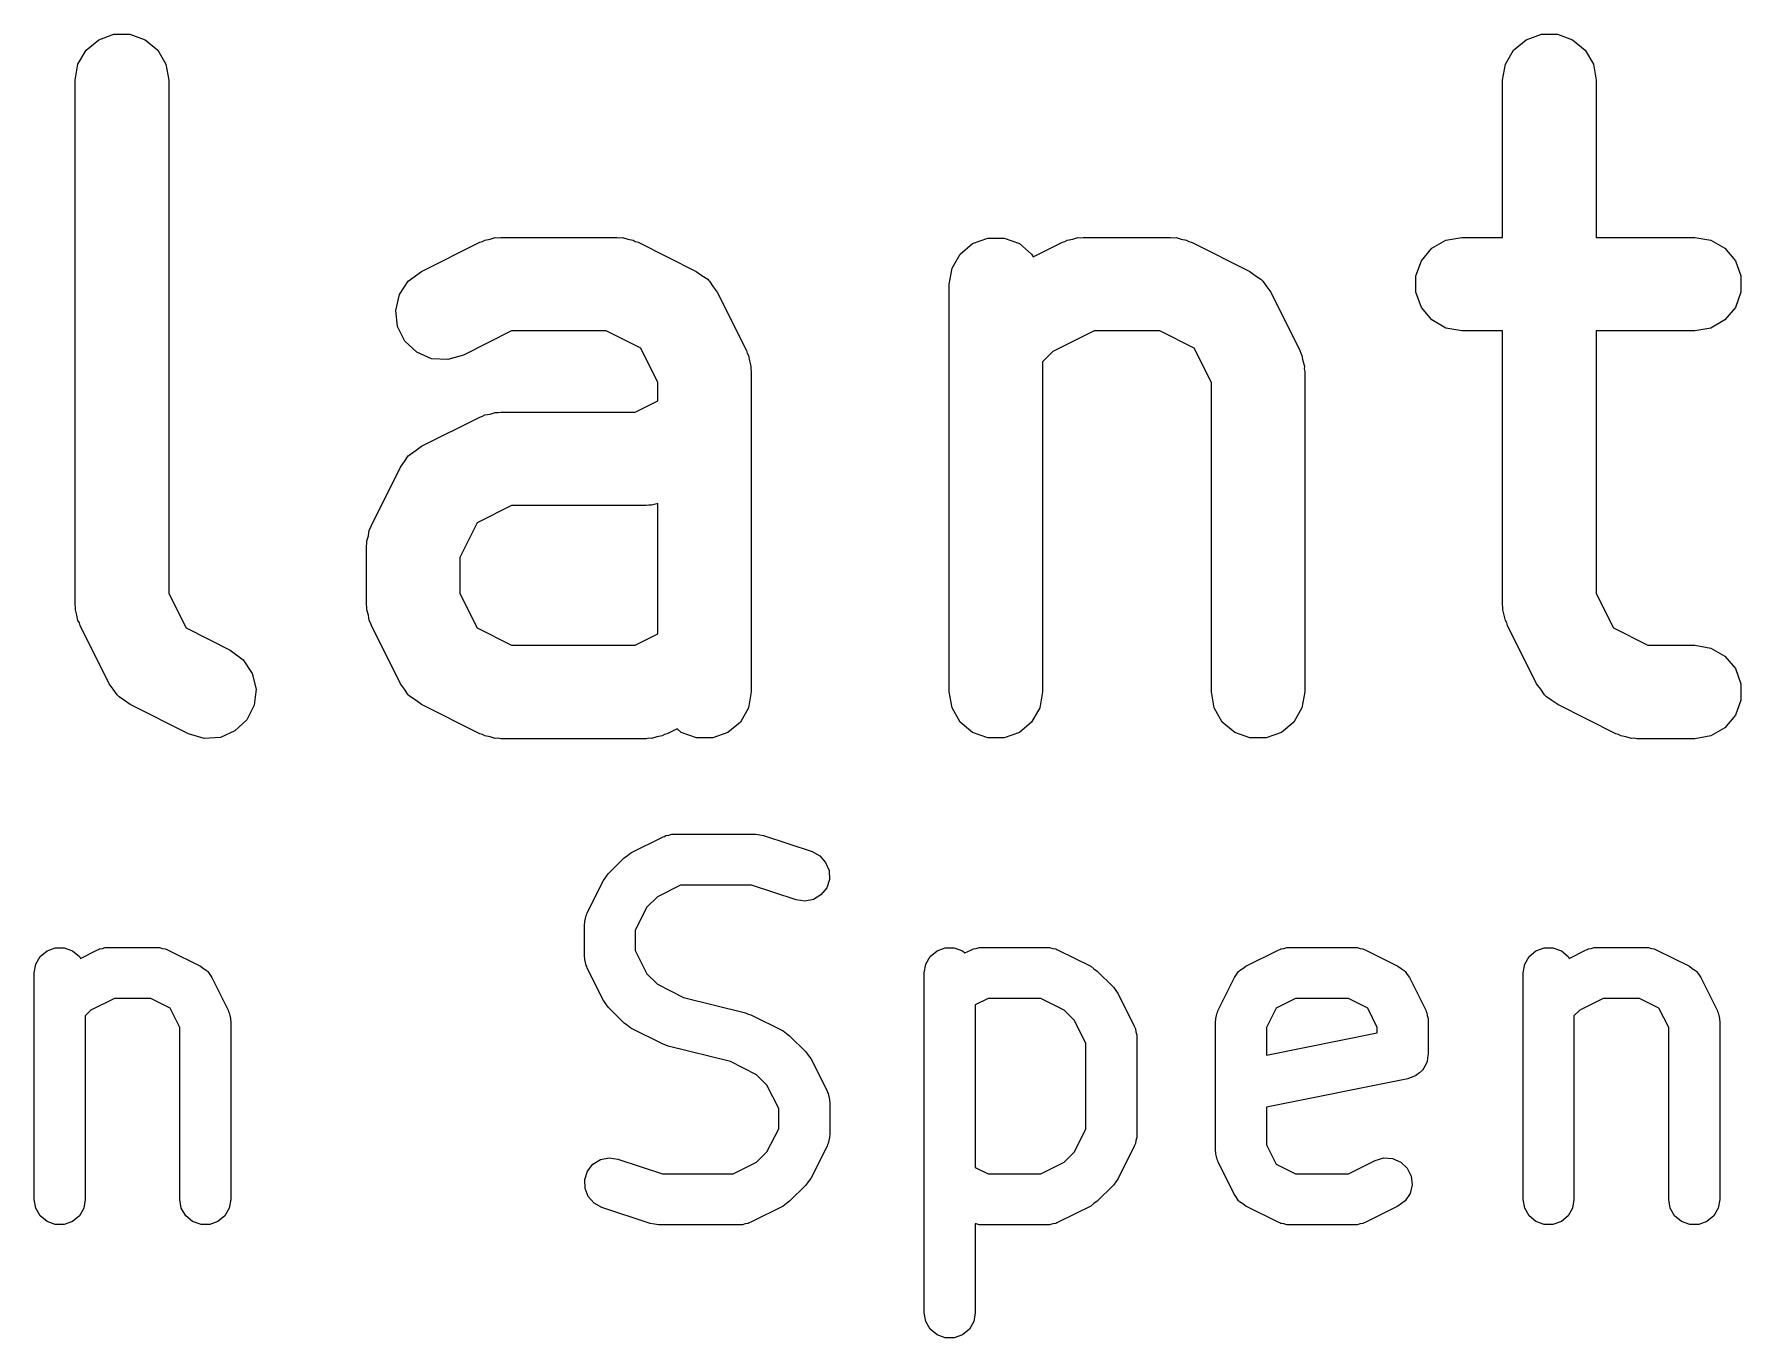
# Model space of a CAD drawing. Extents: x 142.1 to 238.7, y -137.2 to -60.7.
# Drawn here: x 161.59 to 166.62, y -99.69 to -95.86 of the extents above; entities that cross this region are included whole.
import ezdxf

# ---------------------------------------------------------------- set-up
doc = ezdxf.new("R2010")
doc.units = 0
doc.header["$MEASUREMENT"] = 0
doc.layers.add('BLACK', color=7, linetype='CONTINUOUS')

msp = doc.modelspace()

# ---------------------------------------------------------------- linework, layer by layer
at = {"layer": 'Black'}
for p, q in [((161.783, -95.8752), (161.828, -95.8589)), ((161.828, -95.8589), (161.875, -95.8589)), ((161.875, -95.8589), (161.92, -95.8752)), ((165.983, -95.8752), (166.028, -95.8589)), ((166.028, -95.8589), (166.075, -95.8589)), ((166.075, -95.8589), (166.12, -95.8752)), ((161.722, -95.9473), (161.746, -95.9059)), ((161.746, -95.9059), (161.783, -95.8752)), ((161.92, -95.8752), (161.957, -95.9059)), ((161.957, -95.9059), (161.981, -95.9473)), ((165.922, -95.9473), (165.946, -95.9059)), ((165.946, -95.9059), (165.983, -95.8752)), ((166.12, -95.8752), (166.157, -95.9059)), ((166.157, -95.9059), (166.181, -95.9473)), ((161.714, -95.9943), (161.722, -95.9473)), ((161.981, -95.9473), (161.989, -95.9943)), ((165.914, -95.9943), (165.922, -95.9473)), ((166.181, -95.9473), (166.189, -95.9943)), ((161.714, -97.5371), (161.714, -95.9943)), ((161.989, -95.9943), (161.989, -97.5047)), ((165.914, -96.4568), (165.914, -95.9943)), ((166.189, -95.9943), (166.189, -96.4568)), ((162.733, -96.557), (162.904, -96.4713)), ((162.904, -96.4713), (162.912, -96.469)), ((162.912, -96.469), (162.919, -96.4651)), ((162.919, -96.4651), (162.935, -96.4623)), ((162.935, -96.4623), (162.95, -96.4577)), ((162.95, -96.4577), (162.958, -96.4582)), ((162.958, -96.4582), (162.966, -96.4568)), ((162.966, -96.4568), (163.309, -96.4568)), ((163.309, -96.4568), (163.316, -96.4582)), ((163.316, -96.4582), (163.324, -96.4577)), ((163.324, -96.4577), (163.34, -96.4623)), ((163.34, -96.4623), (163.356, -96.4651)), ((163.356, -96.4651), (163.362, -96.469)), ((163.362, -96.469), (163.37, -96.4713)), ((163.37, -96.4713), (163.541, -96.557)), ((164.354, -96.4752), (164.399, -96.4589)), ((164.399, -96.4589), (164.447, -96.4589)), ((164.447, -96.4589), (164.492, -96.4752)), ((164.533, -96.5141), (164.619, -96.4713)), ((164.619, -96.4713), (164.626, -96.469)), ((164.626, -96.469), (164.633, -96.4651)), ((164.633, -96.4651), (164.649, -96.4623)), ((164.649, -96.4623), (164.664, -96.4577)), ((164.664, -96.4577), (164.672, -96.4582)), ((164.672, -96.4582), (164.68, -96.4568)), ((164.68, -96.4568), (164.937, -96.4568)), ((164.937, -96.4568), (164.945, -96.4582)), ((164.945, -96.4582), (164.953, -96.4577)), ((164.953, -96.4577), (164.968, -96.4623)), ((164.968, -96.4623), (164.984, -96.4651)), ((164.984, -96.4651), (164.991, -96.469)), ((164.991, -96.469), (164.999, -96.4713)), ((164.999, -96.4713), (165.17, -96.557)), ((165.706, -96.489), (165.747, -96.4651)), ((165.747, -96.4651), (165.794, -96.4568)), ((165.794, -96.4568), (165.914, -96.4568)), ((166.189, -96.4568), (166.48, -96.4568)), ((166.48, -96.4568), (166.527, -96.4651)), ((166.527, -96.4651), (166.568, -96.489)), ((164.294, -96.5473), (164.318, -96.5059)), ((164.318, -96.5059), (164.354, -96.4752)), ((164.492, -96.4752), (164.528, -96.5059)), ((164.528, -96.5059), (164.533, -96.5141)), ((165.675, -96.5255), (165.706, -96.489)), ((166.568, -96.489), (166.599, -96.5255)), ((162.694, -96.5855), (162.733, -96.557)), ((163.541, -96.557), (163.558, -96.569)), ((163.558, -96.569), (163.575, -96.5802)), ((164.285, -96.5943), (164.294, -96.5473)), ((165.17, -96.557), (165.186, -96.569)), ((165.186, -96.569), (165.203, -96.5802)), ((165.659, -96.5704), (165.675, -96.5255)), ((165.659, -96.6182), (165.659, -96.5704)), ((166.599, -96.5255), (166.615, -96.5704)), ((166.615, -96.5704), (166.615, -96.6182)), ((162.668, -96.6253), (162.694, -96.5855)), ((163.575, -96.5802), (163.577, -96.5832)), ((163.577, -96.5832), (163.58, -96.5855)), ((163.58, -96.5855), (163.591, -96.6023)), ((163.591, -96.6023), (163.603, -96.6185)), ((163.603, -96.6185), (163.689, -96.7899)), ((164.285, -97.7943), (164.285, -96.5943)), ((165.203, -96.5802), (165.205, -96.5832)), ((165.205, -96.5832), (165.208, -96.5855)), ((165.208, -96.5855), (165.22, -96.6023)), ((165.22, -96.6023), (165.232, -96.6185)), ((165.232, -96.6185), (165.317, -96.7899)), ((165.675, -96.663), (165.659, -96.6182)), ((166.615, -96.6182), (166.599, -96.663)), ((162.657, -96.6718), (162.668, -96.6253)), ((162.662, -96.7192), (162.657, -96.6718)), ((165.706, -96.6996), (165.675, -96.663)), ((166.599, -96.663), (166.568, -96.6996)), ((162.684, -96.7619), (162.662, -96.7192)), ((165.747, -96.7235), (165.706, -96.6996)), ((165.794, -96.7318), (165.747, -96.7235)), ((166.527, -96.7235), (166.48, -96.7318)), ((166.568, -96.6996), (166.527, -96.7235)), ((162.719, -96.7947), (162.684, -96.7619)), ((162.998, -96.7318), (162.856, -96.803)), ((163.276, -96.7318), (162.998, -96.7318)), ((163.378, -96.7825), (163.276, -96.7318)), ((164.712, -96.7318), (164.59, -96.793)), ((164.905, -96.7318), (164.712, -96.7318)), ((165.006, -96.7825), (164.905, -96.7318)), ((165.914, -96.7318), (165.794, -96.7318)), ((165.914, -97.5371), (165.914, -96.7318)), ((166.48, -96.7318), (166.189, -96.7318)), ((166.189, -96.7318), (166.189, -97.5047)), ((162.762, -96.8137), (162.719, -96.7947)), ((162.81, -96.8166), (162.762, -96.8137)), ((162.856, -96.803), (162.81, -96.8166)), ((163.428, -96.8839), (163.378, -96.7825)), ((163.689, -96.7899), (163.691, -96.7975)), ((163.691, -96.7975), (163.695, -96.8044)), ((163.695, -96.8044), (163.698, -96.8203)), ((163.698, -96.8203), (163.702, -96.8357)), ((164.59, -96.793), (164.56, -96.8227)), ((164.56, -96.8227), (164.56, -97.7943)), ((165.057, -96.8839), (165.006, -96.7825)), ((165.317, -96.7899), (165.32, -96.7975)), ((165.32, -96.7975), (165.323, -96.8044)), ((165.323, -96.8044), (165.326, -96.8203)), ((165.326, -96.8203), (165.331, -96.8357)), ((163.702, -96.8357), (163.702, -96.8436)), ((163.702, -96.8436), (163.703, -96.8514)), ((163.703, -96.8514), (163.703, -97.7943)), ((165.331, -96.8357), (165.33, -96.8436)), ((165.33, -96.8436), (165.332, -96.8514)), ((165.332, -96.8514), (165.332, -97.7943)), ((163.428, -96.9379), (163.428, -96.8839)), ((165.057, -97.7943), (165.057, -96.8839)), ((162.935, -96.9766), (162.95, -96.972)), ((162.95, -96.972), (162.958, -96.9724)), ((162.958, -96.9724), (162.966, -96.9711)), ((162.966, -96.9711), (163.362, -96.9711)), ((163.362, -96.9711), (163.428, -96.9379)), ((162.733, -97.0713), (162.904, -96.9856)), ((162.904, -96.9856), (162.912, -96.9833)), ((162.912, -96.9833), (162.919, -96.9794)), ((162.919, -96.9794), (162.935, -96.9766)), ((162.717, -97.0833), (162.733, -97.0713)), ((162.671, -97.1328), (162.683, -97.1166)), ((162.683, -97.1166), (162.694, -97.0998)), ((162.694, -97.0998), (162.697, -97.0975)), ((162.697, -97.0975), (162.7, -97.0944)), ((162.7, -97.0944), (162.717, -97.0833)), ((162.586, -97.3042), (162.671, -97.1328)), ((162.998, -97.2461), (162.897, -97.2968)), ((163.394, -97.2461), (162.998, -97.2461)), ((163.402, -97.2447), (163.394, -97.2461)), ((163.41, -97.2452), (163.402, -97.2447)), ((163.425, -97.2406), (163.41, -97.2452)), ((163.428, -97.2401), (163.425, -97.2406)), ((163.428, -97.6236), (163.428, -97.2401)), ((162.577, -97.3345), (162.579, -97.3187)), ((162.579, -97.3187), (162.583, -97.3118)), ((162.583, -97.3118), (162.586, -97.3042)), ((162.897, -97.2968), (162.846, -97.3982)), ((162.571, -97.3657), (162.572, -97.3579)), ((162.571, -97.5371), (162.571, -97.3657)), ((162.572, -97.35), (162.577, -97.3345)), ((162.572, -97.3579), (162.572, -97.35)), ((162.846, -97.3982), (162.846, -97.5047)), ((161.989, -97.5047), (162.04, -97.6061)), ((162.846, -97.5047), (162.897, -97.6061)), ((166.189, -97.5047), (166.24, -97.6061)), ((161.715, -97.5449), (161.714, -97.5371)), ((161.715, -97.5529), (161.715, -97.5449)), ((161.719, -97.5683), (161.715, -97.5529)), ((161.722, -97.5842), (161.719, -97.5683)), ((162.572, -97.5449), (162.571, -97.5371)), ((162.572, -97.5529), (162.572, -97.5449)), ((162.577, -97.5683), (162.572, -97.5529)), ((162.579, -97.5842), (162.577, -97.5683)), ((165.915, -97.5449), (165.914, -97.5371)), ((165.915, -97.5529), (165.915, -97.5449)), ((165.919, -97.5683), (165.915, -97.5529)), ((165.922, -97.5842), (165.919, -97.5683)), ((161.726, -97.591), (161.722, -97.5842)), ((161.728, -97.5986), (161.726, -97.591)), ((161.814, -97.7701), (161.728, -97.5986)), ((162.04, -97.6061), (162.17, -97.6713)), ((162.583, -97.591), (162.579, -97.5842)), ((162.586, -97.5986), (162.583, -97.591)), ((162.671, -97.7701), (162.586, -97.5986)), ((162.897, -97.6061), (162.998, -97.6568)), ((163.362, -97.6568), (163.428, -97.6236)), ((165.926, -97.591), (165.922, -97.5842)), ((165.928, -97.5986), (165.926, -97.591)), ((166.014, -97.7701), (165.928, -97.5986)), ((166.24, -97.6061), (166.341, -97.6568)), ((162.17, -97.6713), (162.208, -97.6998)), ((162.998, -97.6568), (163.362, -97.6568)), ((166.341, -97.6568), (166.48, -97.6568)), ((166.48, -97.6568), (166.527, -97.6651)), ((166.527, -97.6651), (166.568, -97.689)), ((162.208, -97.6998), (162.235, -97.7396)), ((166.568, -97.689), (166.599, -97.7255)), ((166.599, -97.7255), (166.615, -97.7704)), ((161.826, -97.7863), (161.814, -97.7701)), ((162.235, -97.7396), (162.246, -97.786)), ((162.683, -97.7863), (162.671, -97.7701)), ((166.026, -97.7863), (166.014, -97.7701)), ((166.615, -97.7704), (166.615, -97.8182)), ((161.837, -97.8031), (161.826, -97.7863)), ((161.84, -97.8054), (161.837, -97.8031)), ((161.843, -97.8084), (161.84, -97.8054)), ((161.859, -97.8195), (161.843, -97.8084)), ((161.876, -97.8316), (161.859, -97.8195)), ((162.246, -97.786), (162.24, -97.8335)), ((162.694, -97.8031), (162.683, -97.7863)), ((162.697, -97.8054), (162.694, -97.8031)), ((162.7, -97.8084), (162.697, -97.8054)), ((162.717, -97.8195), (162.7, -97.8084)), ((162.733, -97.8316), (162.717, -97.8195)), ((163.703, -97.7943), (163.695, -97.8413)), ((164.294, -97.8413), (164.285, -97.7943)), ((164.56, -97.7943), (164.552, -97.8413)), ((165.065, -97.8413), (165.057, -97.7943)), ((165.332, -97.7943), (165.323, -97.8413)), ((166.037, -97.8031), (166.026, -97.7863)), ((166.04, -97.8054), (166.037, -97.8031)), ((166.043, -97.8084), (166.04, -97.8054)), ((166.059, -97.8195), (166.043, -97.8084)), ((166.076, -97.8316), (166.059, -97.8195)), ((166.615, -97.8182), (166.599, -97.863)), ((162.047, -97.9173), (161.876, -97.8316)), ((162.219, -97.8762), (162.184, -97.909)), ((162.24, -97.8335), (162.219, -97.8762)), ((162.904, -97.9173), (162.733, -97.8316)), ((163.695, -97.8413), (163.671, -97.8827)), ((164.318, -97.8827), (164.294, -97.8413)), ((164.552, -97.8413), (164.528, -97.8827)), ((165.089, -97.8827), (165.065, -97.8413)), ((165.323, -97.8413), (165.3, -97.8827)), ((166.247, -97.9173), (166.076, -97.8316)), ((166.599, -97.863), (166.568, -97.8996)), ((162.093, -97.9309), (162.047, -97.9173)), ((162.141, -97.928), (162.093, -97.9309)), ((162.184, -97.909), (162.141, -97.928)), ((162.912, -97.9195), (162.904, -97.9173)), ((162.919, -97.9235), (162.912, -97.9195)), ((162.935, -97.9263), (162.919, -97.9235)), ((162.95, -97.9309), (162.935, -97.9263)), ((163.425, -97.9263), (163.41, -97.9309)), ((163.441, -97.9235), (163.425, -97.9263)), ((163.448, -97.9195), (163.441, -97.9235)), ((163.456, -97.9173), (163.448, -97.9195)), ((163.485, -97.9029), (163.456, -97.9173)), ((163.497, -97.9134), (163.485, -97.9029)), ((163.542, -97.9297), (163.497, -97.9134)), ((163.634, -97.9134), (163.59, -97.9297)), ((163.671, -97.8827), (163.634, -97.9134)), ((164.354, -97.9134), (164.318, -97.8827)), ((164.399, -97.9297), (164.354, -97.9134)), ((164.492, -97.9134), (164.447, -97.9297)), ((164.528, -97.8827), (164.492, -97.9134)), ((165.126, -97.9134), (165.089, -97.8827)), ((165.17, -97.9297), (165.126, -97.9134)), ((165.263, -97.9134), (165.218, -97.9297)), ((165.3, -97.8827), (165.263, -97.9134)), ((166.255, -97.9195), (166.247, -97.9173)), ((166.262, -97.9235), (166.255, -97.9195)), ((166.277, -97.9263), (166.262, -97.9235)), ((166.293, -97.9309), (166.277, -97.9263)), ((166.527, -97.9235), (166.48, -97.9318)), ((166.568, -97.8996), (166.527, -97.9235)), ((162.958, -97.9304), (162.95, -97.9309)), ((162.966, -97.9318), (162.958, -97.9304)), ((163.394, -97.9318), (162.966, -97.9318)), ((163.402, -97.9304), (163.394, -97.9318)), ((163.41, -97.9309), (163.402, -97.9304)), ((163.59, -97.9297), (163.542, -97.9297)), ((164.447, -97.9297), (164.399, -97.9297)), ((165.218, -97.9297), (165.17, -97.9297)), ((166.301, -97.9304), (166.293, -97.9309)), ((166.309, -97.9318), (166.301, -97.9304)), ((166.48, -97.9318), (166.309, -97.9318)), ((163.349, -98.2679), (163.444, -98.2203)), ((163.444, -98.2203), (163.448, -98.2191)), ((163.448, -98.2191), (163.452, -98.2169)), ((163.452, -98.2169), (163.461, -98.2154)), ((163.461, -98.2154), (163.469, -98.2129)), ((163.469, -98.2129), (163.473, -98.2131)), ((163.473, -98.2131), (163.478, -98.2124)), ((163.478, -98.2124), (163.716, -98.2124)), ((163.716, -98.2124), (163.728, -98.2145)), ((163.728, -98.2145), (163.739, -98.2162)), ((163.739, -98.2162), (163.882, -98.2638)), ((163.329, -98.282), (163.339, -98.2751)), ((163.339, -98.2751), (163.349, -98.2679)), ((163.882, -98.2638), (163.905, -98.2763)), ((163.905, -98.2763), (163.922, -98.2957)), ((163.275, -98.3394), (163.282, -98.3296)), ((163.282, -98.3296), (163.329, -98.282)), ((163.922, -98.2957), (163.932, -98.32)), ((163.932, -98.32), (163.933, -98.346)), ((163.22, -98.4443), (163.268, -98.3491)), ((163.268, -98.3491), (163.275, -98.3394)), ((163.495, -98.3624), (163.427, -98.3966)), ((163.704, -98.3624), (163.495, -98.3624)), ((163.835, -98.4062), (163.704, -98.3624)), ((163.925, -98.3707), (163.908, -98.3911)), ((163.933, -98.346), (163.925, -98.3707)), ((163.396, -98.427), (163.362, -98.4956)), ((163.427, -98.3966), (163.396, -98.427)), ((163.861, -98.41), (163.835, -98.4062)), ((163.886, -98.4047), (163.861, -98.41)), ((163.908, -98.3911), (163.886, -98.4047)), ((163.212, -98.4779), (163.213, -98.4736)), ((163.212, -98.5731), (163.212, -98.4779)), ((163.213, -98.4693), (163.215, -98.4609)), ((163.213, -98.4736), (163.213, -98.4693)), ((163.215, -98.4609), (163.217, -98.4522)), ((163.217, -98.4522), (163.219, -98.4485)), ((163.219, -98.4485), (163.22, -98.4443)), ((163.362, -98.4956), (163.362, -98.5554)), ((161.598, -98.5951), (161.611, -98.5725)), ((161.611, -98.5725), (161.631, -98.5558)), ((161.631, -98.5558), (161.655, -98.5469)), ((161.655, -98.5469), (161.681, -98.5469)), ((161.681, -98.5469), (161.706, -98.5558)), ((161.706, -98.5558), (161.726, -98.5725)), ((161.726, -98.5725), (161.729, -98.578)), ((161.729, -98.578), (161.777, -98.5536)), ((161.777, -98.5536), (161.782, -98.5524)), ((161.782, -98.5524), (161.785, -98.5502)), ((161.785, -98.5502), (161.794, -98.5487)), ((161.794, -98.5487), (161.802, -98.5462)), ((161.802, -98.5462), (161.807, -98.5465)), ((161.807, -98.5465), (161.811, -98.5457)), ((161.811, -98.5457), (161.954, -98.5457)), ((161.954, -98.5457), (161.958, -98.5465)), ((161.958, -98.5465), (161.962, -98.5462)), ((161.962, -98.5462), (161.971, -98.5487)), ((161.971, -98.5487), (161.979, -98.5502)), ((161.979, -98.5502), (161.983, -98.5524)), ((161.983, -98.5524), (161.987, -98.5536)), ((161.987, -98.5536), (162.083, -98.6013)), ((163.213, -98.5774), (163.212, -98.5731)), ((163.213, -98.5817), (163.213, -98.5774)), ((163.215, -98.5901), (163.213, -98.5817)), ((163.362, -98.5554), (163.396, -98.6239)), ((164.217, -98.5951), (164.23, -98.5725)), ((164.23, -98.5725), (164.25, -98.5558)), ((164.25, -98.5558), (164.274, -98.5469)), ((164.274, -98.5469), (164.3, -98.5469)), ((164.3, -98.5469), (164.325, -98.5558)), ((164.325, -98.5558), (164.332, -98.562)), ((164.332, -98.562), (164.349, -98.5536)), ((164.349, -98.5536), (164.353, -98.5524)), ((164.353, -98.5524), (164.357, -98.5502)), ((164.357, -98.5502), (164.365, -98.5487)), ((164.365, -98.5487), (164.374, -98.5462)), ((164.374, -98.5462), (164.378, -98.5465)), ((164.378, -98.5465), (164.382, -98.5457)), ((164.382, -98.5457), (164.573, -98.5457)), ((164.573, -98.5457), (164.577, -98.5465)), ((164.577, -98.5465), (164.581, -98.5462)), ((164.581, -98.5462), (164.59, -98.5487)), ((164.59, -98.5487), (164.599, -98.5502)), ((164.599, -98.5502), (164.602, -98.5524)), ((164.602, -98.5524), (164.606, -98.5536)), ((164.606, -98.5536), (164.702, -98.6013)), ((165.158, -98.6013), (165.254, -98.5536)), ((165.254, -98.5536), (165.258, -98.5524)), ((165.258, -98.5524), (165.261, -98.5502)), ((165.261, -98.5502), (165.27, -98.5487)), ((165.27, -98.5487), (165.279, -98.5462)), ((165.279, -98.5462), (165.283, -98.5465)), ((165.283, -98.5465), (165.287, -98.5457)), ((165.287, -98.5457), (165.478, -98.5457)), ((165.478, -98.5457), (165.482, -98.5465)), ((165.482, -98.5465), (165.486, -98.5462)), ((165.486, -98.5462), (165.495, -98.5487)), ((165.495, -98.5487), (165.503, -98.5502)), ((165.503, -98.5502), (165.507, -98.5524)), ((165.507, -98.5524), (165.511, -98.5536)), ((165.511, -98.5536), (165.606, -98.6013)), ((165.979, -98.5951), (165.992, -98.5725)), ((165.992, -98.5725), (166.012, -98.5558)), ((166.012, -98.5558), (166.036, -98.5469)), ((166.036, -98.5469), (166.062, -98.5469)), ((166.062, -98.5469), (166.087, -98.5558)), ((166.087, -98.5558), (166.107, -98.5725)), ((166.107, -98.5725), (166.11, -98.578)), ((166.11, -98.578), (166.158, -98.5536)), ((166.158, -98.5536), (166.163, -98.5524)), ((166.163, -98.5524), (166.166, -98.5502)), ((166.166, -98.5502), (166.175, -98.5487)), ((166.175, -98.5487), (166.183, -98.5462)), ((166.183, -98.5462), (166.188, -98.5465)), ((166.188, -98.5465), (166.192, -98.5457)), ((166.192, -98.5457), (166.335, -98.5457)), ((166.335, -98.5457), (166.339, -98.5465)), ((166.339, -98.5465), (166.343, -98.5462)), ((166.343, -98.5462), (166.352, -98.5487)), ((166.352, -98.5487), (166.36, -98.5502)), ((166.36, -98.5502), (166.364, -98.5524)), ((166.364, -98.5524), (166.368, -98.5536)), ((166.368, -98.5536), (166.464, -98.6013)), ((161.593, -98.6207), (161.598, -98.5951)), ((161.593, -99.2874), (161.593, -98.6207)), ((162.083, -98.6013), (162.091, -98.6078)), ((162.091, -98.6078), (162.101, -98.6139)), ((162.101, -98.6139), (162.102, -98.6155)), ((162.102, -98.6155), (162.104, -98.6168)), ((162.104, -98.6168), (162.11, -98.626)), ((162.11, -98.626), (162.116, -98.6348)), ((163.217, -98.5987), (163.215, -98.5901)), ((163.219, -98.6025), (163.217, -98.5987)), ((163.22, -98.6066), (163.219, -98.6025)), ((163.268, -98.7019), (163.22, -98.6066)), ((163.396, -98.6239), (163.427, -98.6543)), ((164.212, -98.6207), (164.217, -98.5951)), ((164.212, -99.6207), (164.212, -98.6207)), ((164.702, -98.6013), (164.711, -98.6084)), ((164.711, -98.6084), (164.721, -98.6153)), ((164.721, -98.6153), (164.769, -98.6629)), ((165.125, -98.6348), (165.131, -98.626)), ((165.131, -98.626), (165.137, -98.6168)), ((165.137, -98.6168), (165.139, -98.6155)), ((165.139, -98.6155), (165.14, -98.6139)), ((165.14, -98.6139), (165.15, -98.6078)), ((165.15, -98.6078), (165.158, -98.6013)), ((165.606, -98.6013), (165.615, -98.6078)), ((165.615, -98.6078), (165.624, -98.6139)), ((165.624, -98.6139), (165.626, -98.6155)), ((165.626, -98.6155), (165.627, -98.6168)), ((165.627, -98.6168), (165.633, -98.626)), ((165.633, -98.626), (165.64, -98.6348)), ((165.974, -98.6207), (165.979, -98.5951)), ((165.974, -99.2874), (165.974, -98.6207)), ((166.464, -98.6013), (166.472, -98.6078)), ((166.472, -98.6078), (166.482, -98.6139)), ((166.482, -98.6139), (166.483, -98.6155)), ((166.483, -98.6155), (166.484, -98.6168)), ((166.484, -98.6168), (166.491, -98.626)), ((166.491, -98.626), (166.497, -98.6348)), ((162.116, -98.6348), (162.164, -98.73)), ((163.427, -98.6543), (163.504, -98.6928)), ((164.769, -98.6629), (164.776, -98.6728)), ((164.776, -98.6728), (164.783, -98.6824)), ((165.077, -98.73), (165.125, -98.6348)), ((165.64, -98.6348), (165.688, -98.73)), ((166.497, -98.6348), (166.545, -98.73)), ((161.76, -98.73), (161.743, -98.747)), ((161.829, -98.6957), (161.76, -98.73)), ((161.936, -98.6957), (161.829, -98.6957)), ((161.993, -98.7242), (161.936, -98.6957)), ((162.022, -98.7813), (161.993, -98.7242)), ((162.164, -98.73), (162.165, -98.7342)), ((163.275, -98.7115), (163.268, -98.7019)), ((163.282, -98.7214), (163.275, -98.7115)), ((163.329, -98.769), (163.282, -98.7214)), ((163.504, -98.6928), (163.686, -98.7384)), ((164.4, -98.6957), (164.362, -98.7147)), ((164.362, -98.7147), (164.362, -99.1934)), ((164.555, -98.6957), (164.4, -98.6957)), ((164.624, -98.73), (164.555, -98.6957)), ((164.654, -98.7604), (164.624, -98.73)), ((164.783, -98.6824), (164.83, -98.7776)), ((165.076, -98.7342), (165.077, -98.73)), ((165.248, -98.7242), (165.219, -98.7813)), ((165.305, -98.6957), (165.248, -98.7242)), ((165.46, -98.6957), (165.305, -98.6957)), ((165.517, -98.7242), (165.46, -98.6957)), ((165.545, -98.7813), (165.517, -98.7242)), ((165.688, -98.73), (165.689, -98.7342)), ((166.141, -98.73), (166.124, -98.747)), ((166.21, -98.6957), (166.141, -98.73)), ((166.317, -98.6957), (166.21, -98.6957)), ((166.374, -98.7242), (166.317, -98.6957)), ((166.403, -98.7813), (166.374, -98.7242)), ((166.545, -98.73), (166.546, -98.7342)), ((161.743, -98.747), (161.743, -99.2874)), ((162.022, -99.2874), (162.022, -98.7813)), ((162.165, -98.7342), (162.167, -98.7379)), ((162.167, -98.7379), (162.169, -98.7466)), ((162.169, -98.7466), (162.171, -98.755)), ((162.171, -98.755), (162.171, -98.7593)), ((162.171, -98.7593), (162.172, -98.7636)), ((162.172, -98.7636), (162.172, -99.2874)), ((163.339, -98.7759), (163.329, -98.769)), ((163.349, -98.783), (163.339, -98.7759)), ((163.686, -98.7384), (163.694, -98.7418)), ((163.694, -98.7418), (163.702, -98.7441)), ((163.702, -98.7441), (163.797, -98.7917)), ((164.688, -98.8289), (164.654, -98.7604)), ((164.83, -98.7776), (164.832, -98.7818)), ((164.832, -98.7818), (164.834, -98.7855)), ((165.069, -98.7636), (165.07, -98.7593)), ((165.069, -99.1445), (165.069, -98.7636)), ((165.07, -98.755), (165.072, -98.7466)), ((165.07, -98.7593), (165.07, -98.755)), ((165.072, -98.7466), (165.074, -98.7379)), ((165.074, -98.7379), (165.076, -98.7342)), ((165.219, -98.7813), (165.219, -98.8626)), ((165.545, -98.7973), (165.545, -98.7813)), ((165.689, -98.7342), (165.691, -98.7379)), ((165.691, -98.7379), (165.692, -98.7466)), ((165.692, -98.7466), (165.695, -98.755)), ((165.695, -98.755), (165.695, -98.7593)), ((165.695, -98.7593), (165.695, -98.7636)), ((165.695, -98.7636), (165.695, -98.8588)), ((166.124, -98.747), (166.124, -99.2874)), ((166.403, -99.2874), (166.403, -98.7813)), ((166.546, -98.7342), (166.548, -98.7379)), ((166.548, -98.7379), (166.55, -98.7466)), ((166.55, -98.7466), (166.552, -98.755)), ((166.552, -98.755), (166.552, -98.7593)), ((166.552, -98.7593), (166.553, -98.7636)), ((166.553, -98.7636), (166.553, -99.2874)), ((163.444, -98.8307), (163.349, -98.783)), ((163.452, -98.833), (163.444, -98.8307)), ((163.797, -98.7917), (163.807, -98.7989)), ((163.807, -98.7989), (163.816, -98.8058)), ((163.816, -98.8058), (163.864, -98.8534)), ((164.688, -99.0792), (164.688, -98.8289)), ((164.834, -98.7855), (164.835, -98.7942)), ((164.835, -98.7942), (164.838, -98.8026)), ((164.838, -98.8026), (164.838, -98.8069)), ((164.838, -98.8069), (164.838, -98.8112)), ((164.838, -98.8112), (164.838, -99.0969)), ((165.219, -98.8626), (165.545, -98.7973)), ((163.459, -98.8363), (163.452, -98.833)), ((163.642, -98.882), (163.459, -98.8363)), ((163.719, -98.9204), (163.642, -98.882)), ((163.864, -98.8534), (163.871, -98.8632)), ((163.871, -98.8632), (163.878, -98.8729)), ((163.878, -98.8729), (163.926, -98.9681)), ((165.692, -98.8828), (165.691, -98.8836)), ((165.693, -98.8708), (165.692, -98.8828)), ((165.695, -98.8588), (165.693, -98.8708)), ((163.749, -98.9509), (163.719, -98.9204)), ((165.635, -98.9324), (165.219, -99.0155)), ((165.647, -98.9279), (165.635, -98.9324)), ((165.658, -98.9238), (165.647, -98.9279)), ((165.659, -98.9232), (165.658, -98.9238)), ((165.669, -98.9148), (165.659, -98.9229)), ((165.659, -98.9229), (165.659, -98.9232)), ((165.678, -98.907), (165.669, -98.9148)), ((165.679, -98.9057), (165.678, -98.9063)), ((165.678, -98.9063), (165.678, -98.907)), ((165.685, -98.895), (165.679, -98.9057)), ((165.691, -98.8845), (165.685, -98.895)), ((165.691, -98.8836), (165.691, -98.8845)), ((163.784, -99.0194), (163.749, -98.9509)), ((163.926, -98.9681), (163.927, -98.9723)), ((163.927, -98.9723), (163.929, -98.976)), ((163.929, -98.976), (163.931, -98.9847)), ((163.784, -99.0792), (163.784, -99.0194)), ((163.931, -98.9847), (163.933, -98.9931)), ((163.933, -98.9931), (163.933, -98.9974)), ((163.933, -98.9974), (163.934, -99.0017)), ((163.934, -99.0017), (163.934, -99.0969)), ((165.219, -99.0155), (165.219, -99.1268)), ((163.749, -99.1477), (163.784, -99.0792)), ((164.654, -99.1477), (164.688, -99.0792)), ((163.926, -99.1304), (163.878, -99.2257)), ((163.927, -99.1263), (163.926, -99.1304)), ((163.929, -99.1226), (163.927, -99.1263)), ((163.931, -99.1139), (163.929, -99.1226)), ((163.933, -99.1055), (163.931, -99.1139)), ((163.934, -99.0969), (163.933, -99.1012)), ((163.933, -99.1012), (163.933, -99.1055)), ((164.83, -99.1304), (164.783, -99.2257)), ((164.832, -99.1263), (164.83, -99.1304)), ((164.834, -99.1226), (164.832, -99.1263)), ((164.835, -99.1139), (164.834, -99.1226)), ((164.838, -99.1055), (164.835, -99.1139)), ((164.838, -99.0969), (164.838, -99.1012)), ((164.838, -99.1012), (164.838, -99.1055)), ((165.219, -99.1268), (165.248, -99.1839)), ((163.221, -99.204), (163.237, -99.1836)), ((163.237, -99.1836), (163.26, -99.17)), ((163.26, -99.17), (163.285, -99.1648)), ((163.285, -99.1648), (163.311, -99.1686)), ((163.311, -99.1686), (163.442, -99.2124)), ((163.65, -99.2124), (163.719, -99.1781)), ((163.719, -99.1781), (163.749, -99.1477)), ((164.555, -99.2124), (164.624, -99.1781)), ((164.624, -99.1781), (164.654, -99.1477)), ((165.07, -99.1488), (165.069, -99.1445)), ((165.07, -99.1531), (165.07, -99.1488)), ((165.072, -99.1615), (165.07, -99.1531)), ((165.074, -99.1702), (165.072, -99.1615)), ((165.076, -99.1739), (165.074, -99.1702)), ((165.077, -99.1781), (165.076, -99.1739)), ((165.125, -99.2733), (165.077, -99.1781)), ((165.248, -99.1839), (165.305, -99.2124)), ((165.46, -99.2124), (165.539, -99.1727)), ((165.539, -99.1727), (165.564, -99.1653)), ((165.564, -99.1653), (165.59, -99.1668)), ((165.59, -99.1668), (165.614, -99.1772)), ((165.614, -99.1772), (165.633, -99.1951)), ((163.213, -99.2288), (163.221, -99.204)), ((163.214, -99.2548), (163.213, -99.2288)), ((163.442, -99.2124), (163.65, -99.2124)), ((163.878, -99.2257), (163.871, -99.2353)), ((164.362, -99.1934), (164.4, -99.2124)), ((164.4, -99.2124), (164.555, -99.2124)), ((164.783, -99.2257), (164.776, -99.2353)), ((165.305, -99.2124), (165.46, -99.2124)), ((165.633, -99.1951), (165.645, -99.2184)), ((165.645, -99.2184), (165.648, -99.2443)), ((163.223, -99.279), (163.214, -99.2548)), ((163.241, -99.2985), (163.223, -99.279)), ((163.864, -99.2452), (163.816, -99.2928)), ((163.871, -99.2353), (163.864, -99.2452)), ((164.769, -99.2452), (164.721, -99.2928)), ((164.776, -99.2353), (164.769, -99.2452)), ((165.131, -99.2821), (165.125, -99.2733)), ((165.137, -99.2913), (165.131, -99.2821)), ((165.642, -99.2696), (165.627, -99.2913)), ((165.648, -99.2443), (165.642, -99.2696)), ((161.598, -99.313), (161.593, -99.2874)), ((161.611, -99.3356), (161.598, -99.313)), ((161.739, -99.313), (161.726, -99.3356)), ((161.743, -99.2874), (161.739, -99.313)), ((162.026, -99.313), (162.022, -99.2874)), ((162.039, -99.3356), (162.026, -99.313)), ((162.167, -99.313), (162.154, -99.3356)), ((162.172, -99.2874), (162.167, -99.313)), ((163.263, -99.3109), (163.241, -99.2985)), ((163.406, -99.3585), (163.263, -99.3109)), ((163.797, -99.3068), (163.702, -99.3545)), ((163.807, -99.2997), (163.797, -99.3068)), ((163.816, -99.2928), (163.807, -99.2997)), ((164.702, -99.3068), (164.606, -99.3545)), ((164.711, -99.2997), (164.702, -99.3068)), ((164.721, -99.2928), (164.711, -99.2997)), ((165.139, -99.2926), (165.137, -99.2913)), ((165.14, -99.2942), (165.139, -99.2926)), ((165.15, -99.3003), (165.14, -99.2942)), ((165.158, -99.3068), (165.15, -99.3003)), ((165.254, -99.3545), (165.158, -99.3068)), ((165.606, -99.3068), (165.511, -99.3545)), ((165.627, -99.2913), (165.606, -99.3068)), ((165.979, -99.313), (165.974, -99.2874)), ((165.992, -99.3356), (165.979, -99.313)), ((166.12, -99.313), (166.107, -99.3356)), ((166.124, -99.2874), (166.12, -99.313)), ((166.407, -99.313), (166.403, -99.2874)), ((166.42, -99.3356), (166.407, -99.313)), ((166.548, -99.313), (166.535, -99.3356)), ((166.553, -99.2874), (166.548, -99.313)), ((161.631, -99.3523), (161.611, -99.3356)), ((161.655, -99.3612), (161.631, -99.3523)), ((161.681, -99.3612), (161.655, -99.3612)), ((161.706, -99.3523), (161.681, -99.3612)), ((161.726, -99.3356), (161.706, -99.3523)), ((162.059, -99.3523), (162.039, -99.3356)), ((162.084, -99.3612), (162.059, -99.3523)), ((162.11, -99.3612), (162.084, -99.3612)), ((162.134, -99.3523), (162.11, -99.3612)), ((162.154, -99.3356), (162.134, -99.3523)), ((163.418, -99.3603), (163.406, -99.3585)), ((163.43, -99.3624), (163.418, -99.3603)), ((163.668, -99.3624), (163.43, -99.3624)), ((163.672, -99.3616), (163.668, -99.3624)), ((163.677, -99.3619), (163.672, -99.3616)), ((163.685, -99.3594), (163.677, -99.3619)), ((163.694, -99.3579), (163.685, -99.3594)), ((163.697, -99.3557), (163.694, -99.3579)), ((163.702, -99.3545), (163.697, -99.3557)), ((164.365, -99.3594), (164.362, -99.3588)), ((164.362, -99.3588), (164.362, -99.6207)), ((164.374, -99.3619), (164.365, -99.3594)), ((164.378, -99.3616), (164.374, -99.3619)), ((164.382, -99.3624), (164.378, -99.3616)), ((164.573, -99.3624), (164.382, -99.3624)), ((164.577, -99.3616), (164.573, -99.3624)), ((164.581, -99.3619), (164.577, -99.3616)), ((164.59, -99.3594), (164.581, -99.3619)), ((164.599, -99.3579), (164.59, -99.3594)), ((164.602, -99.3557), (164.599, -99.3579)), ((164.606, -99.3545), (164.602, -99.3557)), ((165.258, -99.3557), (165.254, -99.3545)), ((165.261, -99.3579), (165.258, -99.3557)), ((165.27, -99.3594), (165.261, -99.3579)), ((165.279, -99.3619), (165.27, -99.3594)), ((165.283, -99.3616), (165.279, -99.3619)), ((165.287, -99.3624), (165.283, -99.3616)), ((165.478, -99.3624), (165.287, -99.3624)), ((165.482, -99.3616), (165.478, -99.3624)), ((165.486, -99.3619), (165.482, -99.3616)), ((165.495, -99.3594), (165.486, -99.3619)), ((165.503, -99.3579), (165.495, -99.3594)), ((165.507, -99.3557), (165.503, -99.3579)), ((165.511, -99.3545), (165.507, -99.3557)), ((166.012, -99.3523), (165.992, -99.3356)), ((166.036, -99.3612), (166.012, -99.3523)), ((166.062, -99.3612), (166.036, -99.3612)), ((166.087, -99.3523), (166.062, -99.3612)), ((166.107, -99.3356), (166.087, -99.3523)), ((166.44, -99.3523), (166.42, -99.3356)), ((166.465, -99.3612), (166.44, -99.3523)), ((166.491, -99.3612), (166.465, -99.3612)), ((166.515, -99.3523), (166.491, -99.3612)), ((166.535, -99.3356), (166.515, -99.3523)), ((164.217, -99.6464), (164.212, -99.6207)), ((164.362, -99.6207), (164.358, -99.6464)), ((164.23, -99.6689), (164.217, -99.6464)), ((164.25, -99.6857), (164.23, -99.6689)), ((164.274, -99.6946), (164.25, -99.6857)), ((164.325, -99.6857), (164.3, -99.6946)), ((164.345, -99.6689), (164.325, -99.6857)), ((164.358, -99.6464), (164.345, -99.6689)), ((164.3, -99.6946), (164.274, -99.6946))]:
    msp.add_line(p, q, dxfattribs=at)

doc.saveas('drawing.dxf')
